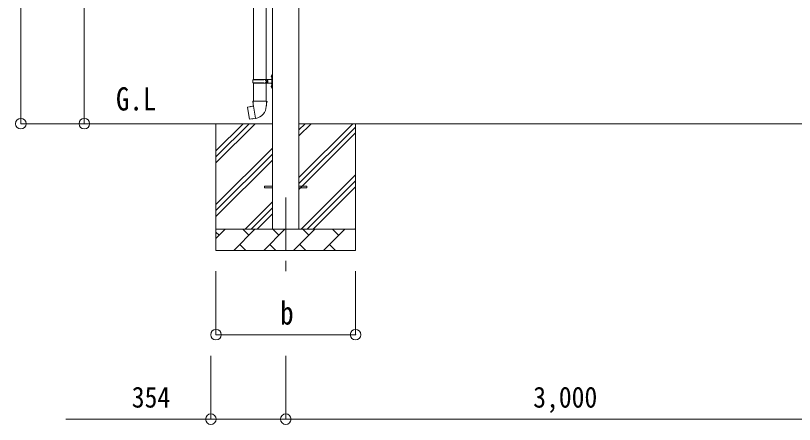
# Model space of a CAD drawing. Units: millimetres, scale not verified. Extents: x -13976 to 14131, y -9754 to 9646.
# Drawn here: x 509 to 4192, y 2070 to 4006 of the extents above; entities that cross this region are included whole.
import ezdxf
from ezdxf.enums import TextEntityAlignment as Align

# ---------------------------------------------------------------- set-up
doc = ezdxf.new("R2010")
doc.units = ezdxf.units.MM
doc.header["$LTSCALE"] = 50
doc.header["$PDMODE"] = 32
doc.header["$PDSIZE"] = 50
doc.linetypes.add('CHAIN1', pattern=[8, 5, -1, 1, -1])
for name, color, linetype, lineweight in [('0-2_建具', 4, 'Continuous', 9), ('0-4_設備', 7, 'Continuous', 9), ('0-6_手摺', 5, 'Continuous', 5), ('0-9_敷地', 7, 'Continuous', 9)]:
    doc.layers.add(name, color=color, linetype=linetype, lineweight=lineweight)
doc.styles.add('ＭＳ ゴシック', font='')
doc.styles.get('ＭＳ ゴシック').set_extended_font_data('MS Gothic')

msp = doc.modelspace()

# ---------------------------------------------------------------- linework, layer by layer
at = {"layer": '0-2_建具'}
for p, q in [((1724.65, 5846.24), (1724.65, 2993.74)), ((1849.65, 2993.74), (1849.65, 5846.24)), ((1687.15, 3189.24), (1687.15, 3198.24)), ((1687.15, 3198.24), (1724.65, 3198.24)), ((1687.15, 3189.24), (1724.65, 3189.24)), ((1849.65, 3198.24), (1887.15, 3198.24)), ((1849.65, 3189.24), (1887.15, 3189.24)), ((1887.15, 3189.24), (1887.15, 3198.24))]:
    msp.add_line(p, q, dxfattribs=at)
at = {"layer": '0-2_建具', "color": 7, "linetype": 'CHAIN1'}
msp.add_line((1787.15, 3143.74), (1787.15, 2794.74), dxfattribs=at)
at = {"layer": '0-4_設備'}
for p, q in [((1724.65, 3493.74), (1134.42, 3493.74)), ((1457.15, 3365.26), (1585.64, 3493.74)), ((1457.15, 3336.98), (1613.92, 3493.74)), ((1457.15, 3308.69), (1642.2, 3493.74)), ((1457.15, 3493.74), (1457.15, 2893.74)), ((1849.65, 3464.92), (1878.48, 3493.74)), ((1849.65, 3436.63), (1906.76, 3493.74)), ((1849.65, 3238.64), (2104.75, 3493.74)), ((4724.65, 3493.74), (1849.65, 3493.74)), ((1849.65, 3210.36), (2117.15, 3477.86)), ((2117.15, 3493.74), (2117.15, 2893.74)), ((1849.65, 3182.08), (2117.15, 3449.58)), ((1457.15, 3110.7), (1724.65, 3378.2)), ((1457.15, 3082.42), (1724.65, 3349.92)), ((1457.15, 3054.13), (1724.65, 3321.63)), ((1859.31, 2993.74), (2117.15, 3251.59)), ((1887.59, 2993.74), (2117.15, 3223.3)), ((1915.88, 2993.74), (2117.15, 3195.02)), ((1594.75, 2993.74), (1724.65, 3123.64)), ((1623.04, 2993.74), (1724.65, 3095.36)), ((1651.32, 2993.74), (1724.65, 3067.08)), ((1457.15, 2950.85), (1500.05, 2993.74)), ((1457.15, 2993.74), (2117.15, 2993.74)), ((1541.47, 2893.74), (1641.47, 2993.74)), ((1612.91, 2965.19), (1584.36, 2993.74)), ((1682.89, 2893.74), (1782.89, 2993.74)), ((1754.34, 2965.19), (1725.78, 2993.74)), ((1824.31, 2893.74), (1924.31, 2993.74)), ((1895.76, 2965.19), (1867.2, 2993.74)), ((1965.73, 2893.74), (2065.73, 2993.74)), ((2037.18, 2965.19), (2008.62, 2993.74)), ((2113.87, 2993.74), (2117.15, 2997.03)), ((1471.49, 2965.19), (1457.15, 2979.53)), ((1570.02, 2922.3), (1598.57, 2893.74)), ((1711.44, 2922.3), (1740, 2893.74)), ((1852.86, 2922.3), (1881.42, 2893.74)), ((1994.29, 2922.3), (2022.84, 2893.74)), ((2117.15, 2893.74), (1457.15, 2893.74))]:
    msp.add_line(p, q, dxfattribs=at)
at = {"layer": '0-6_手摺', "color": 6, "lineweight": 9}
for p, q in [((534.42, 6090.1), (534.42, 3493.74)), ((834.42, 5848.74), (834.42, 3493.74)), ((534.42, 3493.74), (1134.42, 3493.74)), ((834.42, 3493.74), (1134.42, 3493.74)), ((1457.15, 2494.74), (1457.15, 2794.74)), ((2117.15, 2494.74), (2117.15, 2794.74)), ((1457.15, 2494.74), (2117.15, 2494.74)), ((1433.15, 2094.74), (1433.15, 2394.74)), ((1787.15, 2094.74), (1787.15, 2394.74)), ((1433.15, 2094.74), (747.17, 2094.74)), ((1433.15, 2094.74), (1787.15, 2094.74)), ((1787.15, 2094.74), (4787.15, 2094.74))]:
    msp.add_line(p, q, dxfattribs=at)
at = {"layer": '0-6_手摺', "color": 6}
for p in [(534.42, 3493.74), (834.42, 3493.74), (1457.15, 2494.74), (2117.15, 2494.74), (1433.15, 2094.74), (1787.15, 2094.74)]:
    msp.add_point(p, dxfattribs=at)
at = {"layer": '0-9_敷地'}
for p, q in [((1634.65, 4634.75), (1634.65, 3702.74)), ((1694.65, 4634.75), (1694.65, 3702.74)), ((1718.35, 3719.89), (1720.4, 3718.89)), ((1719.62, 3721.89), (1719.62, 3713.59)), ((1719.62, 3721.89), (1720.25, 3721.89)), ((1720.25, 3721.89), (1720.65, 3721.49)), ((1720.25, 3721.89), (1720.25, 3713.59)), ((1720.65, 3725.74), (1723.65, 3727.24)), ((1720.65, 3725.74), (1720.65, 3693.74)), ((1720.65, 3721.49), (1720.65, 3713.99)), ((1723.65, 3727.24), (1724.65, 3727.24)), ((1723.65, 3727.24), (1723.65, 3693.74)), ((1724.65, 3727.24), (1724.65, 3693.74)), ((1631.65, 3700.74), (1681.99, 3700.74)), ((1631.65, 3686.74), (1681.99, 3686.74)), ((1632.65, 3702.74), (1632.65, 3700.74)), ((1632.65, 3702.74), (1718.65, 3702.74)), ((1632.65, 3684.74), (1632.65, 3686.74)), ((1632.65, 3684.74), (1718.65, 3684.74)), ((1634.65, 3684.74), (1634.65, 3599.82)), ((1691.65, 3702.74), (1691.65, 3698.24)), ((1691.65, 3684.74), (1691.65, 3689.24)), ((1694.65, 3684.74), (1694.65, 3599.82)), ((1699.65, 3702.74), (1699.65, 3693.74)), ((1699.65, 3684.74), (1699.65, 3693.74)), ((1718.35, 3715.6), (1720.4, 3716.59)), ((1719.62, 3713.59), (1720.25, 3713.59)), ((1720.25, 3713.59), (1720.65, 3713.99)), ((1720.4, 3718.89), (1721.01, 3717.74)), ((1720.4, 3716.59), (1721.01, 3717.74)), ((1720.65, 3661.74), (1720.65, 3693.74)), ((1723.65, 3660.24), (1723.65, 3693.74)), ((1724.65, 3660.24), (1724.65, 3693.74)), ((1718.35, 3671.89), (1720.4, 3670.89)), ((1718.35, 3667.6), (1720.4, 3668.59)), ((1719.62, 3673.89), (1719.62, 3665.59)), ((1719.62, 3673.89), (1720.25, 3673.89)), ((1719.62, 3665.59), (1720.25, 3665.59)), ((1720.25, 3673.89), (1720.65, 3673.49)), ((1720.25, 3673.89), (1720.25, 3665.59)), ((1720.25, 3665.59), (1720.65, 3665.99)), ((1720.4, 3670.89), (1721.01, 3669.74)), ((1720.4, 3668.59), (1721.01, 3669.74)), ((1720.65, 3673.49), (1720.65, 3665.99)), ((1720.65, 3661.74), (1723.65, 3660.24)), ((1723.65, 3660.24), (1724.65, 3660.24)), ((1618.93, 3573.97), (1618.72, 3573.72)), ((1620.9, 3574.34), (1618.93, 3573.97)), ((1621.18, 3574.19), (1620.9, 3574.34)), ((1632.8, 3599.82), (1630.65, 3599.03)), ((1630.65, 3599.03), (1630.65, 3595.42)), ((1630.65, 3595.42), (1632.89, 3594.6)), ((1632.8, 3599.82), (1632.89, 3594.6)), ((1632.8, 3599.82), (1664.65, 3599.82)), ((1632.89, 3594.6), (1633.15, 3579.82)), ((1633.15, 3579.82), (1634.5, 3577.82)), ((1644.42, 3519.32), (1634.28, 3576.79)), ((1634.31, 3577.61), (1634.31, 3576.91)), ((1634.5, 3577.82), (1634.47, 3577.81)), ((1696.5, 3599.82), (1664.65, 3599.82)), ((1694.84, 3577.87), (1694.77, 3575.71)), ((1696.15, 3579.82), (1694.84, 3577.87)), ((1696.41, 3594.6), (1696.15, 3579.82)), ((1696.5, 3599.82), (1696.41, 3594.6)), ((1698.65, 3595.42), (1696.41, 3594.6)), ((1696.5, 3599.82), (1698.65, 3599.03)), ((1698.65, 3599.03), (1698.65, 3595.42)), ((1605.38, 3570.19), (1615, 3515.64)), ((1616.16, 3514.81), (1615, 3515.64)), ((1644.15, 3519.41), (1616.16, 3514.81)), ((1629.03, 3516.72), (1628.75, 3516.88)), ((1631, 3517.05), (1629.03, 3516.72)), ((1631.21, 3517.29), (1631, 3517.05)), ((1644.72, 3518.56), (1644.48, 3519.22))]:
    msp.add_line(p, q, dxfattribs=at)
for points in [[(1691.65, 3698.24), (1693.65, 3698.24), (1693.65, 3693.74)], [(1691.65, 3689.24), (1693.65, 3689.24), (1693.65, 3693.74)], [(1699.65, 3698.24), (1702.65, 3698.24), (1702.65, 3693.74)], [(1699.65, 3689.24), (1702.65, 3689.24), (1702.65, 3693.74)], [(1634.06, 3576.61), (1606.19, 3571.36), (1605.38, 3570.19)]]:
    msp.add_lwpolyline(points, dxfattribs=at)
for centre, radius, start, end in [((1723.95, 3717.74), 6, 136.21765, 223.78235), ((1680.4, 3693.74), 49.25, 171.82876, 180.00002), ((1680.4, 3693.74), 49.25, 180.00002, 188.17127), ((1681.99, 3702.74), 2, 270, 359.99998), ((1681.99, 3684.74), 2, 0.00005, 90.00004), ((1718.65, 3704.74), 2, 270, 359.99998), ((1718.65, 3682.74), 2, 0.00005, 90.00004), ((1723.95, 3669.74), 6, 136.21765, 223.78235), ((1634.01, 3576.91), 0.3, 280.66842, 0), ((1634.51, 3577.61), 0.2, 100, 180), ((1634.5, 3577.82), 60.3, 279.96938, 358), ((1644.2, 3519.12), 0.3, 20, 99.33158), ((1644.91, 3518.62), 0.2, 200, 279.96938)]:
    msp.add_arc(centre, radius, start, end, dxfattribs=at)

# ---------------------------------------------------------------- texts
at = {"layer": '0-4_設備', "style": 'ＭＳ ゴシック', "width": 0.85}
msp.add_text('G.L', height=110, dxfattribs=at).set_placement((984.23, 3523.19), align=Align.BOTTOM_LEFT)
at = {"layer": '0-6_手摺', "color": 7, "style": 'ＭＳ ゴシック'}
for s, height, width, p in [('b', 110, 0.85, (1760.9, 2509.74)), ('354', 98.97, 0.9, (1058.84, 2119.74)), ('3,000', 98.97, 0.9, (2957.15, 2119.74))]:
    msp.add_text(s, height=height, dxfattribs=dict(at, width=width)).set_placement(p, align=Align.BOTTOM_LEFT)

doc.saveas('drawing.dxf')
